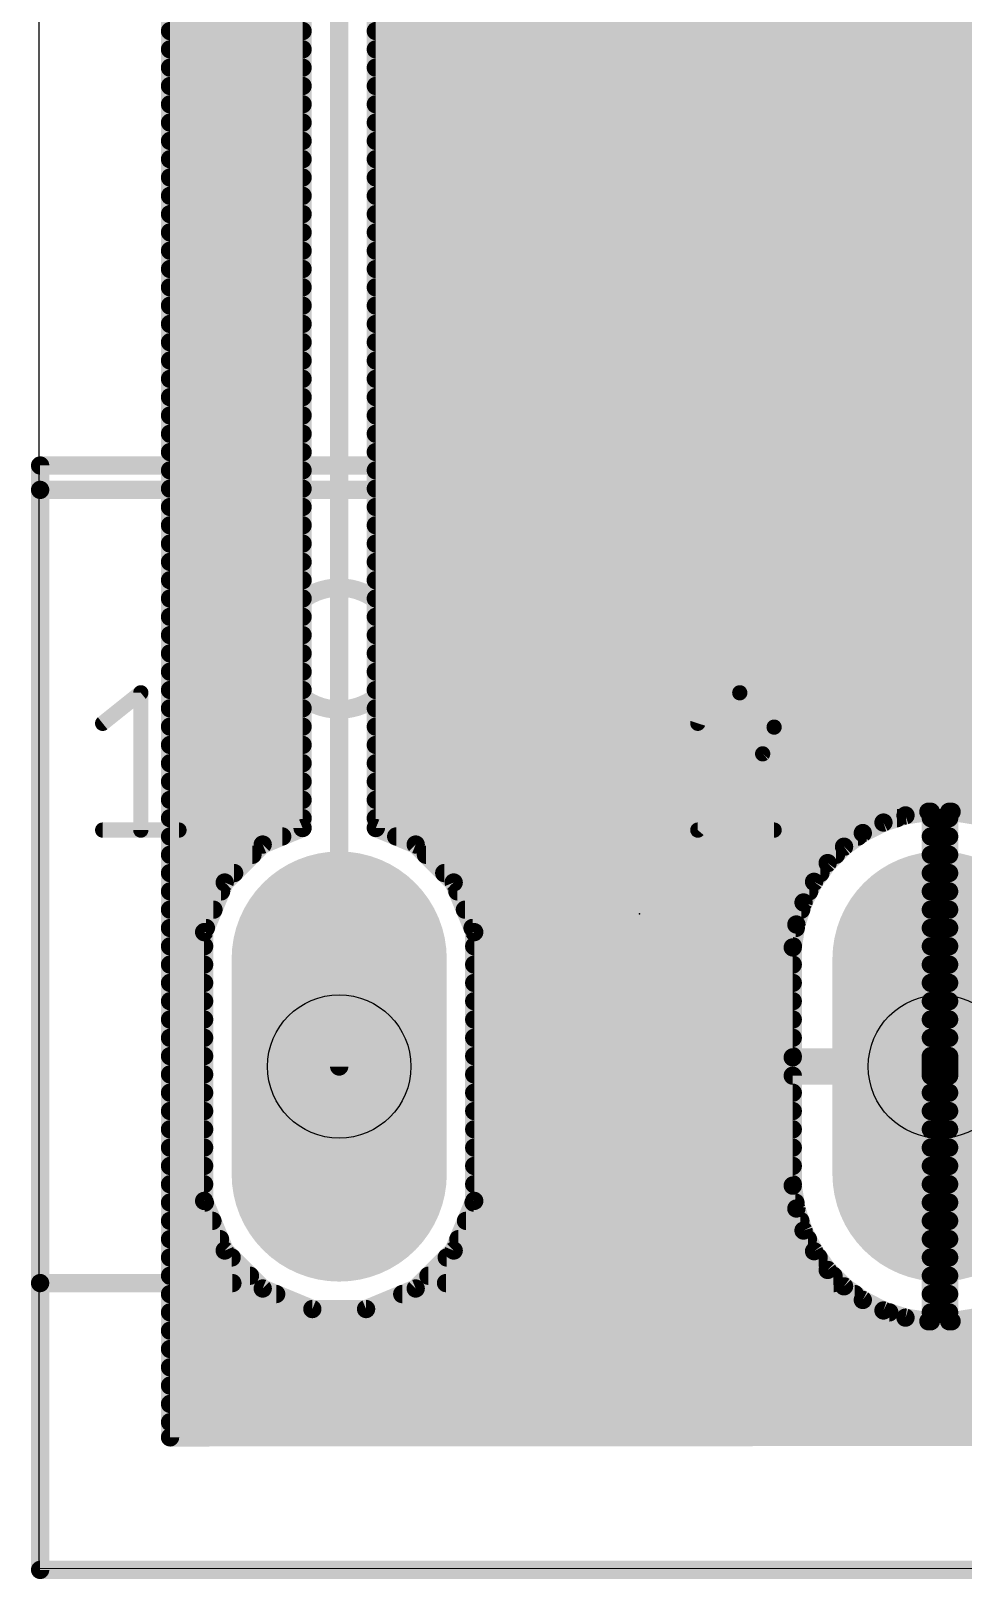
# Model space of a CAD drawing. Extents: x -0.1 to 57, y -0.1 to 41.
# Drawn here: x -0.07 to 7.69, y -0.09 to 12.8 of the extents above; entities that cross this region are included whole.
import ezdxf

# ---------------------------------------------------------------- set-up
doc = ezdxf.new("R2010")
doc.units = 0
for name, color, linetype in [('16', 175, 'CONTINUOUS'), ('17', 82, 'CONTINUOUS'), ('20', 30, 'CONTINUOUS'), ('21', 253, 'CONTINUOUS'), ('23', 7, 'CONTINUOUS'), ('44', 253, 'CONTINUOUS')]:
    doc.layers.add(name, color=color, linetype=linetype)

# ---------------------------------------------------------------- blocks, each defined once
blk = doc.blocks.new('LONGP100')
at = {"const_width": 1}
blk.add_lwpolyline([(-0.5, 0), (0.5, 0)], dxfattribs=at)
at = {"const_width": 0.5}
for points in [[(-0.5, 0.25, 1), (-0.5, -0.25)], [(0.5, -0.25, 1), (0.5, 0.25)]]:
    blk.add_lwpolyline(points, format="xyb", dxfattribs=at)

msp = doc.modelspace()

# ---------------------------------------------------------------- linework, layer by layer
at = {"layer": '16', "const_width": 0.1524}
for points in [[(1.0922, 1.0929), (1.0922, 39.9078)], [(2.1952, 26.1212), (2.1952, 6.1663)], [(2.5, 4.1806), (2.5, 25.995)], [(2.8048, 6.1663), (2.8048, 25.8687)], [(1.0922, 12.8016), (2.1952, 12.8016)], [(2.8048, 12.8016), (37.3552, 12.8016)], [(1.0922, 12.6492), (2.1952, 12.6492)], [(2.8048, 12.6492), (12.1534, 12.6492)], [(1.0922, 12.4968), (2.1952, 12.4968)], [(2.8048, 12.4968), (9.4162, 12.4968)], [(1.0922, 12.3444), (2.1952, 12.3444)], [(2.8048, 12.3444), (9.1468, 12.3444)], [(1.0922, 12.192), (2.1952, 12.192)], [(2.8048, 12.192), (8.9944, 12.192)], [(1.0922, 12.0396), (2.1952, 12.0396)], [(2.8048, 12.0396), (8.9148, 12.0396)], [(1.0922, 11.8872), (2.1952, 11.8872)], [(2.8048, 11.8872), (8.8517, 11.8872)], [(1.0922, 11.7348), (2.1952, 11.7348)], [(2.8048, 11.7348), (8.831, 11.7348)], [(1.0922, 11.5824), (2.1952, 11.5824)], [(2.8048, 11.5824), (8.831, 11.5824)], [(1.0922, 11.43), (2.1952, 11.43)], [(2.8048, 11.43), (8.831, 11.43)], [(1.0922, 11.2776), (2.1952, 11.2776)], [(2.8048, 11.2776), (8.831, 11.2776)], [(1.0922, 11.1252), (2.1952, 11.1252)], [(2.8048, 11.1252), (8.831, 11.1252)], [(1.0922, 10.9728), (2.1952, 10.9728)], [(2.8048, 10.9728), (8.831, 10.9728)], [(1.0922, 10.8204), (2.1952, 10.8204)], [(2.8048, 10.8204), (8.831, 10.8204)], [(1.0922, 10.668), (2.1952, 10.668)], [(2.8048, 10.668), (8.831, 10.668)], [(1.0922, 10.5156), (2.1952, 10.5156)], [(2.8048, 10.5156), (8.831, 10.5156)], [(1.0922, 10.3632), (2.1952, 10.3632)], [(2.8048, 10.3632), (8.831, 10.3632)], [(1.0922, 10.2108), (2.1952, 10.2108)], [(2.8048, 10.2108), (8.831, 10.2108)], [(1.0922, 10.0584), (2.1952, 10.0584)], [(2.8048, 10.0584), (8.8742, 10.0584)], [(1.0922, 9.906), (2.1952, 9.906)], [(2.8048, 9.906), (8.9374, 9.906)], [(1.0922, 9.7536), (2.1952, 9.7536)], [(2.8048, 9.7536), (9.0488, 9.7536)], [(1.0922, 9.6012), (2.1952, 9.6012)], [(2.8048, 9.6012), (9.2012, 9.6012)], [(1.0922, 9.4488), (2.1952, 9.4488)], [(2.8048, 9.4488), (11.822, 9.4488)], [(1.0922, 9.2964), (2.1952, 9.2964)], [(2.8048, 9.2964), (17.0352, 9.2964)], [(1.0922, 9.144), (2.1952, 9.144)], [(2.8048, 9.144), (17.0352, 9.144)], [(1.0922, 8.9916), (2.1952, 8.9916)], [(2.8048, 8.9916), (17.0352, 8.9916)], [(1.0922, 8.8392), (2.1952, 8.8392)], [(2.8048, 8.8392), (17.0352, 8.8392)], [(1.0922, 8.6868), (2.1952, 8.6868)], [(2.8048, 8.6868), (17.0352, 8.6868)], [(1.0922, 8.5344), (2.1952, 8.5344)], [(2.8048, 8.5344), (17.0352, 8.5344)], [(1.0922, 8.382), (2.1952, 8.382)], [(2.8048, 8.382), (17.0352, 8.382)], [(1.0922, 8.2296), (2.1952, 8.2296)], [(2.8048, 8.2296), (17.0352, 8.2296)], [(1.0922, 8.0772), (2.1952, 8.0772)], [(2.8048, 8.0772), (17.0352, 8.0772)], [(1.0922, 7.9248), (2.1952, 7.9248)], [(2.8048, 7.9248), (17.0352, 7.9248)], [(1.0922, 7.7724), (2.1952, 7.7724)], [(2.8048, 7.7724), (17.0352, 7.7724)], [(1.0922, 7.62), (2.1952, 7.62)], [(2.8048, 7.62), (17.0352, 7.62)], [(1.0922, 7.4676), (2.1952, 7.4676)], [(2.8048, 7.4676), (17.0352, 7.4676)], [(1.0922, 7.3152), (2.1952, 7.3152)], [(2.8048, 7.3152), (17.0352, 7.3152)], [(1.0922, 7.1628), (2.1952, 7.1628)], [(2.8048, 7.1628), (17.0352, 7.1628)], [(1.0922, 7.0104), (2.1952, 7.0104)], [(2.8048, 7.0104), (17.0352, 7.0104)], [(1.0922, 6.858), (2.1952, 6.858)], [(2.8048, 6.858), (17.0352, 6.858)], [(1.0922, 6.7056), (2.1952, 6.7056)], [(2.8048, 6.7056), (17.0352, 6.7056)], [(1.0922, 6.5532), (2.1952, 6.5532)], [(2.8048, 6.5532), (17.0352, 6.5532)], [(1.0922, 6.4008), (2.1952, 6.4008)], [(2.8048, 6.4008), (17.0352, 6.4008)], [(1.0922, 6.2484), (2.1952, 6.2484)], [(2.8048, 6.2484), (7.1425, 6.2484)], [(7.213, 6.2713), (7.0296, 6.2117)], [(7.4035, 6.3015), (7.213, 6.2713)], [(7.4238, 6.3015), (7.4035, 6.3015)], [(7.4238, 4.2568), (7.4238, 6.3015)], [(7.4238, 6.2484), (7.5762, 6.2484)], [(7.5965, 6.3015), (7.5762, 6.3015)], [(7.5762, 6.3015), (7.5762, 4.2568)], [(7.787, 6.2713), (7.5965, 6.3015)], [(2.1952, 6.1663), (1.8633, 6.0288)], [(3.1367, 6.0288), (2.8048, 6.1663)], [(6.8577, 6.1241), (6.7016, 6.0107)], [(7.0296, 6.2117), (6.8577, 6.1241)], [(1.0922, 6.096), (2.0256, 6.096)], [(1.8633, 6.0288), (1.5472, 5.7126)], [(2.9744, 6.096), (6.819, 6.096)], [(3.4528, 5.7126), (3.1367, 6.0288)], [(6.7016, 6.0107), (6.5652, 5.8743)], [(7.4238, 6.096), (7.5762, 6.096)], [(1.0922, 5.9436), (1.7781, 5.9436)], [(3.2219, 5.9436), (6.6345, 5.9436)], [(6.5652, 5.8743), (6.4518, 5.7183)], [(7.4238, 5.9436), (7.5762, 5.9436)], [(1.0922, 5.7912), (1.6257, 5.7912)], [(3.3743, 5.7912), (6.5048, 5.7912)], [(7.4238, 5.7912), (7.5762, 5.7912)], [(1.0922, 5.6388), (1.5166, 5.6388)], [(1.5472, 5.7126), (1.376, 5.2995)], [(3.6239, 5.2995), (3.4528, 5.7126)], [(3.4834, 5.6388), (6.4113, 5.6388)], [(6.4518, 5.7183), (6.3642, 5.5464)], [(7.4238, 5.6388), (7.5762, 5.6388)], [(1.0922, 5.4864), (1.4535, 5.4864)], [(3.5465, 5.4864), (6.3447, 5.4864)], [(6.3642, 5.5464), (6.3046, 5.3629)], [(7.4238, 5.4864), (7.5762, 5.4864)], [(6.3046, 5.3629), (6.2744, 5.1724)], [(1.0922, 5.334), (1.3903, 5.334)], [(1.376, 5.2995), (1.376, 3.0617)], [(3.6097, 5.334), (6.3, 5.334)], [(3.6239, 3.0617), (3.6239, 5.2995)], [(7.4238, 5.334), (7.5762, 5.334)], [(1.0922, 5.1816), (1.376, 5.1816)], [(3.6239, 5.1816), (6.2759, 5.1816)], [(6.2744, 5.1724), (6.2744, 4.2568)], [(7.4238, 5.1816), (7.5762, 5.1816)], [(1.0922, 5.0292), (1.376, 5.0292)], [(3.6239, 5.0292), (6.2744, 5.0292)], [(7.4238, 5.0292), (7.5762, 5.0292)], [(1.0922, 4.8768), (1.376, 4.8768)], [(3.6239, 4.8768), (6.2744, 4.8768)], [(7.4238, 4.8768), (7.5762, 4.8768)], [(1.0922, 4.7244), (1.376, 4.7244)], [(3.6239, 4.7244), (6.2744, 4.7244)], [(7.4238, 4.7244), (7.5762, 4.7244)], [(1.0922, 4.572), (1.376, 4.572)], [(3.6239, 4.572), (6.2744, 4.572)], [(7.4238, 4.572), (7.5762, 4.572)], [(1.0922, 4.4196), (1.376, 4.4196)], [(3.6239, 4.4196), (6.2744, 4.4196)], [(7.4238, 4.4196), (7.5762, 4.4196)], [(1.0922, 4.2672), (1.376, 4.2672)], [(3.6239, 4.2672), (6.2744, 4.2672)], [(6.2744, 4.2568), (7.4238, 4.2568)], [(7.4238, 4.2672), (7.5762, 4.2672)], [(7.5762, 4.2568), (7.4238, 4.2568)], [(7.4238, 4.2568), (7.4238, 4.1044)], [(7.5762, 4.1044), (7.5762, 4.2568)], [(7.5762, 4.2568), (8.7255, 4.2568)], [(1.0922, 4.1148), (1.376, 4.1148)], [(3.6239, 4.1148), (7.4238, 4.1148)], [(7.4238, 4.1044), (6.2744, 4.1044)], [(6.2744, 4.1044), (6.2744, 3.1888)], [(7.4238, 2.0597), (7.4238, 4.1044)], [(7.4238, 4.1044), (7.5762, 4.1044)], [(7.5762, 4.1148), (10.0689, 4.1148)], [(7.5762, 4.1044), (7.5762, 2.0597)], [(8.7255, 4.1044), (7.5762, 4.1044)], [(1.0922, 3.9624), (1.376, 3.9624)], [(3.6239, 3.9624), (6.2744, 3.9624)], [(7.4238, 3.9624), (7.5762, 3.9624)], [(1.0922, 3.81), (1.376, 3.81)], [(3.6239, 3.81), (6.2744, 3.81)], [(7.4238, 3.81), (7.5762, 3.81)], [(1.0922, 3.6576), (1.376, 3.6576)], [(3.6239, 3.6576), (6.2744, 3.6576)], [(7.4238, 3.6576), (7.5762, 3.6576)], [(1.0922, 3.5052), (1.376, 3.5052)], [(3.6239, 3.5052), (6.2744, 3.5052)], [(7.4238, 3.5052), (7.5762, 3.5052)], [(1.0922, 3.3528), (1.376, 3.3528)], [(3.6239, 3.3528), (6.2744, 3.3528)], [(7.4238, 3.3528), (7.5762, 3.3528)], [(1.0922, 3.2004), (1.376, 3.2004)], [(3.6239, 3.2004), (6.2744, 3.2004)], [(6.2744, 3.1888), (6.3046, 2.9983)], [(7.4238, 3.2004), (7.5762, 3.2004)], [(1.0922, 3.048), (1.3817, 3.048)], [(1.376, 3.0617), (1.5472, 2.6486)], [(3.4528, 2.6486), (3.6239, 3.0617)], [(3.6183, 3.048), (6.2968, 3.048)], [(7.4238, 3.048), (7.5762, 3.048)], [(1.0922, 2.8956), (1.4448, 2.8956)], [(3.5552, 2.8956), (6.338, 2.8956)], [(6.3046, 2.9983), (6.3642, 2.8148)], [(7.4238, 2.8956), (7.5762, 2.8956)], [(6.3642, 2.8148), (6.4518, 2.6429)], [(1.0922, 2.7432), (1.508, 2.7432)], [(1.5472, 2.6486), (1.8633, 2.3324)], [(3.1367, 2.3324), (3.4528, 2.6486)], [(3.492, 2.7432), (6.4007, 2.7432)], [(6.4518, 2.6429), (6.5652, 2.4869)], [(7.4238, 2.7432), (7.5762, 2.7432)], [(1.0922, 2.5908), (1.6049, 2.5908)], [(3.3951, 2.5908), (6.4897, 2.5908)], [(7.4238, 2.5908), (7.5762, 2.5908)], [(1.0922, 2.4384), (1.7573, 2.4384)], [(3.2427, 2.4384), (6.6137, 2.4384)], [(6.5652, 2.4869), (6.7016, 2.3505)], [(7.4238, 2.4384), (7.5762, 2.4384)], [(1.0922, 2.286), (1.9754, 2.286)], [(1.8633, 2.3324), (2.2764, 2.1613)], [(2.7236, 2.1613), (3.1367, 2.3324)], [(3.0246, 2.286), (6.7903, 2.286)], [(6.7016, 2.3505), (6.8577, 2.2371)], [(7.4238, 2.286), (7.5762, 2.286)], [(1.0922, 2.1336), (7.0784, 2.1336)], [(2.2764, 2.1613), (2.7236, 2.1613)], [(6.8577, 2.2371), (7.0296, 2.1495)], [(7.0296, 2.1495), (7.213, 2.0899)], [(7.4238, 2.1336), (7.5762, 2.1336)], [(7.213, 2.0899), (7.4035, 2.0597)], [(7.4035, 2.0597), (7.4238, 2.0597)], [(7.5762, 2.0597), (7.5965, 2.0597)], [(7.5965, 2.0597), (7.787, 2.0899)], [(1.0922, 1.9812), (55.8411, 1.9812)], [(1.0922, 1.8288), (55.8409, 1.8288)], [(1.0922, 1.6764), (55.8406, 1.6764)], [(1.0922, 1.524), (55.8403, 1.524)], [(1.0922, 1.3716), (55.8401, 1.3716)], [(1.0922, 1.2192), (55.8398, 1.2192)], [(55.8397, 1.1265), (1.0922, 1.0929)]]:
    msp.add_lwpolyline(points, dxfattribs=at)
at = {"layer": '16', "const_width": 0.0762}
for points in [[(1.0922, 12.8397, 1), (1.0922, 12.7635)], [(2.1952, 12.7635, 1), (2.1952, 12.8397)], [(2.8048, 12.8397, 1), (2.8048, 12.7635)], [(1.0922, 12.6873, 1), (1.0922, 12.6111)], [(2.1952, 12.6111, 1), (2.1952, 12.6873)], [(2.8048, 12.6873, 1), (2.8048, 12.6111)], [(1.0922, 12.5349, 1), (1.0922, 12.4587)], [(2.1952, 12.4587, 1), (2.1952, 12.5349)], [(2.8048, 12.5349, 1), (2.8048, 12.4587)], [(1.0922, 12.3825, 1), (1.0922, 12.3063)], [(2.1952, 12.3063, 1), (2.1952, 12.3825)], [(2.8048, 12.3825, 1), (2.8048, 12.3063)], [(1.0922, 12.2301, 1), (1.0922, 12.1539)], [(2.1952, 12.1539, 1), (2.1952, 12.2301)], [(2.8048, 12.2301, 1), (2.8048, 12.1539)], [(1.0922, 12.0777, 1), (1.0922, 12.0015)], [(2.1952, 12.0015, 1), (2.1952, 12.0777)], [(2.8048, 12.0777, 1), (2.8048, 12.0015)], [(1.0922, 11.9253, 1), (1.0922, 11.8491)], [(2.1952, 11.8491, 1), (2.1952, 11.9253)], [(2.8048, 11.9253, 1), (2.8048, 11.8491)], [(1.0922, 11.7729, 1), (1.0922, 11.6967)], [(2.1952, 11.6967, 1), (2.1952, 11.7729)], [(2.8048, 11.7729, 1), (2.8048, 11.6967)], [(1.0922, 11.6205, 1), (1.0922, 11.5443)], [(2.1952, 11.5443, 1), (2.1952, 11.6205)], [(2.8048, 11.6205, 1), (2.8048, 11.5443)], [(1.0922, 11.4681, 1), (1.0922, 11.3919)], [(2.1952, 11.3919, 1), (2.1952, 11.4681)], [(2.8048, 11.4681, 1), (2.8048, 11.3919)], [(1.0922, 11.3157, 1), (1.0922, 11.2395)], [(2.1952, 11.2395, 1), (2.1952, 11.3157)], [(2.8048, 11.3157, 1), (2.8048, 11.2395)], [(1.0922, 11.1633, 1), (1.0922, 11.0871)], [(2.1952, 11.0871, 1), (2.1952, 11.1633)], [(2.8048, 11.1633, 1), (2.8048, 11.0871)], [(1.0922, 11.0109, 1), (1.0922, 10.9347)], [(2.1952, 10.9347, 1), (2.1952, 11.0109)], [(2.8048, 11.0109, 1), (2.8048, 10.9347)], [(1.0922, 10.8585, 1), (1.0922, 10.7823)], [(2.1952, 10.7823, 1), (2.1952, 10.8585)], [(2.8048, 10.8585, 1), (2.8048, 10.7823)], [(1.0922, 10.7061, 1), (1.0922, 10.6299)], [(2.1952, 10.6299, 1), (2.1952, 10.7061)], [(2.8048, 10.7061, 1), (2.8048, 10.6299)], [(1.0922, 10.5537, 1), (1.0922, 10.4775)], [(2.1952, 10.4775, 1), (2.1952, 10.5537)], [(2.8048, 10.5537, 1), (2.8048, 10.4775)], [(1.0922, 10.4013, 1), (1.0922, 10.3251)], [(2.1952, 10.3251, 1), (2.1952, 10.4013)], [(2.8048, 10.4013, 1), (2.8048, 10.3251)], [(1.0922, 10.2489, 1), (1.0922, 10.1727)], [(2.1952, 10.1727, 1), (2.1952, 10.2489)], [(2.8048, 10.2489, 1), (2.8048, 10.1727)], [(1.0922, 10.0965, 1), (1.0922, 10.0203)], [(2.1952, 10.0203, 1), (2.1952, 10.0965)], [(2.8048, 10.0965, 1), (2.8048, 10.0203)], [(1.0922, 9.9441, 1), (1.0922, 9.8679)], [(2.1952, 9.8679, 1), (2.1952, 9.9441)], [(2.8048, 9.9441, 1), (2.8048, 9.8679)], [(1.0922, 9.7917, 1), (1.0922, 9.7155)], [(2.1952, 9.7155, 1), (2.1952, 9.7917)], [(2.8048, 9.7917, 1), (2.8048, 9.7155)], [(1.0922, 9.6393, 1), (1.0922, 9.5631)], [(2.1952, 9.5631, 1), (2.1952, 9.6393)], [(2.8048, 9.6393, 1), (2.8048, 9.5631)], [(1.0922, 9.4869, 1), (1.0922, 9.4107)], [(2.1952, 9.4107, 1), (2.1952, 9.4869)], [(2.8048, 9.4869, 1), (2.8048, 9.4107)], [(1.0922, 9.3345, 1), (1.0922, 9.2583)], [(2.1952, 9.2583, 1), (2.1952, 9.3345)], [(2.8048, 9.3345, 1), (2.8048, 9.2583)], [(1.0922, 9.1821, 1), (1.0922, 9.1059)], [(2.1952, 9.1059, 1), (2.1952, 9.1821)], [(2.8048, 9.1821, 1), (2.8048, 9.1059)], [(1.0922, 9.0297, 1), (1.0922, 8.9535)], [(2.1952, 8.9535, 1), (2.1952, 9.0297)], [(2.8048, 9.0297, 1), (2.8048, 8.9535)], [(1.0922, 8.8773, 1), (1.0922, 8.8011)], [(2.1952, 8.8011, 1), (2.1952, 8.8773)], [(2.8048, 8.8773, 1), (2.8048, 8.8011)], [(1.0922, 8.7249, 1), (1.0922, 8.6487)], [(2.1952, 8.6487, 1), (2.1952, 8.7249)], [(2.8048, 8.7249, 1), (2.8048, 8.6487)], [(1.0922, 8.5725, 1), (1.0922, 8.4963)], [(2.1952, 8.4963, 1), (2.1952, 8.5725)], [(2.8048, 8.5725, 1), (2.8048, 8.4963)], [(1.0922, 8.4201, 1), (1.0922, 8.3439)], [(2.1952, 8.3439, 1), (2.1952, 8.4201)], [(2.8048, 8.4201, 1), (2.8048, 8.3439)], [(1.0922, 8.2677, 1), (1.0922, 8.1915)], [(2.1952, 8.1915, 1), (2.1952, 8.2677)], [(2.8048, 8.2677, 1), (2.8048, 8.1915)], [(1.0922, 8.1153, 1), (1.0922, 8.0391)], [(2.1952, 8.0391, 1), (2.1952, 8.1153)], [(2.8048, 8.1153, 1), (2.8048, 8.0391)], [(1.0922, 7.9629, 1), (1.0922, 7.8867)], [(2.1952, 7.8867, 1), (2.1952, 7.9629)], [(2.8048, 7.9629, 1), (2.8048, 7.8867)], [(1.0922, 7.8105, 1), (1.0922, 7.7343)], [(2.1952, 7.7343, 1), (2.1952, 7.8105)], [(2.8048, 7.8105, 1), (2.8048, 7.7343)], [(1.0922, 7.6581, 1), (1.0922, 7.5819)], [(2.1952, 7.5819, 1), (2.1952, 7.6581)], [(2.8048, 7.6581, 1), (2.8048, 7.5819)], [(1.0922, 7.5057, 1), (1.0922, 7.4295)], [(2.1952, 7.4295, 1), (2.1952, 7.5057)], [(2.8048, 7.5057, 1), (2.8048, 7.4295)], [(1.0922, 7.3533, 1), (1.0922, 7.2771)], [(2.1952, 7.2771, 1), (2.1952, 7.3533)], [(2.8048, 7.3533, 1), (2.8048, 7.2771)], [(1.0922, 7.2009, 1), (1.0922, 7.1247)], [(2.1952, 7.1247, 1), (2.1952, 7.2009)], [(2.8048, 7.2009, 1), (2.8048, 7.1247)], [(1.0922, 7.0485, 1), (1.0922, 6.9723)], [(2.1952, 6.9723, 1), (2.1952, 7.0485)], [(2.8048, 7.0485, 1), (2.8048, 6.9723)], [(1.0922, 6.8961, 1), (1.0922, 6.8199)], [(2.1952, 6.8199, 1), (2.1952, 6.8961)], [(2.8048, 6.8961, 1), (2.8048, 6.8199)], [(1.0922, 6.7437, 1), (1.0922, 6.6675)], [(2.1952, 6.6675, 1), (2.1952, 6.7437)], [(2.8048, 6.7437, 1), (2.8048, 6.6675)], [(1.0922, 6.5913, 1), (1.0922, 6.5151)], [(2.1952, 6.5151, 1), (2.1952, 6.5913)], [(2.8048, 6.5913, 1), (2.8048, 6.5151)], [(1.0922, 6.4389, 1), (1.0922, 6.3627)], [(2.1952, 6.3627, 1), (2.1952, 6.4389)], [(2.8048, 6.4389, 1), (2.8048, 6.3627)], [(1.0922, 6.2865, 1), (1.0922, 6.2103)], [(2.1952, 6.2103, 1), (2.1952, 6.2865)], [(2.8048, 6.2865, 1), (2.8048, 6.2103)], [(7.1425, 6.2103, 1), (7.1425, 6.2865)], [(7.2071, 6.3089, 1), (7.219, 6.2337)], [(7.2248, 6.2351, 1), (7.2012, 6.3076)], [(7.4035, 6.3396, 1), (7.4035, 6.2634)], [(7.4619, 6.3015, 1), (7.3857, 6.3015)], [(7.4238, 6.2865, 1), (7.4238, 6.2103)], [(7.4095, 6.2639, 1), (7.3976, 6.3391)], [(7.4238, 6.2634, 1), (7.4238, 6.3396)], [(7.5762, 6.3396, 1), (7.5762, 6.2634)], [(7.6143, 6.3015, 1), (7.5381, 6.3015)], [(7.6024, 6.3391, 1), (7.5905, 6.2639)], [(7.5762, 6.2103, 1), (7.5762, 6.2865)], [(7.5965, 6.2634, 1), (7.5965, 6.3396)], [(2.1571, 6.1663, 1), (2.2333, 6.1663)], [(2.2098, 6.1311, 1), (2.1806, 6.2014)], [(2.8194, 6.2014, 1), (2.7902, 6.1311)], [(2.7667, 6.1663, 1), (2.8429, 6.1663)], [(6.8404, 6.1581, 1), (6.875, 6.0902)], [(6.8801, 6.0933, 1), (6.8353, 6.155)], [(7.0178, 6.2479, 1), (7.0413, 6.1755)], [(7.0468, 6.1778, 1), (7.0123, 6.2457)], [(1.0922, 6.1341, 1), (1.0922, 6.0579)], [(1.8488, 6.064, 1), (1.8779, 5.9936)], [(1.8903, 6.0018, 1), (1.8364, 6.0557)], [(2.0256, 6.0579, 1), (2.0256, 6.1341)], [(2.9744, 6.1341, 1), (2.9744, 6.0579)], [(3.1636, 6.0557, 1), (3.1097, 6.0018)], [(3.1221, 5.9936, 1), (3.1512, 6.064)], [(6.6792, 6.0416, 1), (6.724, 5.9799)], [(6.7285, 5.9838, 1), (6.6747, 6.0377)], [(6.819, 6.0579, 1), (6.819, 6.1341)], [(7.4238, 6.1341, 1), (7.4238, 6.0579)], [(7.5762, 6.0579, 1), (7.5762, 6.1341)], [(1.0922, 5.9817, 1), (1.0922, 5.9055)], [(1.7781, 5.9055, 1), (1.7781, 5.9817)], [(3.2219, 5.9817, 1), (3.2219, 5.9055)], [(6.5383, 5.9013, 1), (6.5921, 5.8474)], [(6.596, 5.8519, 1), (6.5344, 5.8967)], [(6.6345, 5.9055, 1), (6.6345, 5.9817)], [(7.4238, 5.9817, 1), (7.4238, 5.9055)], [(7.5762, 5.9055, 1), (7.5762, 5.9817)], [(1.0922, 5.8293, 1), (1.0922, 5.7531)], [(1.6257, 5.7531, 1), (1.6257, 5.8293)], [(3.3743, 5.8293, 1), (3.3743, 5.7531)], [(6.5048, 5.7531, 1), (6.5048, 5.8293)], [(7.4238, 5.8293, 1), (7.4238, 5.7531)], [(7.5762, 5.7531, 1), (7.5762, 5.8293)], [(1.0922, 5.6769, 1), (1.0922, 5.6007)], [(1.5202, 5.7396, 1), (1.5741, 5.6857)], [(1.5824, 5.698, 1), (1.512, 5.7272)], [(1.5166, 5.6007, 1), (1.5166, 5.6769)], [(3.488, 5.7272, 1), (3.4176, 5.698)], [(3.4259, 5.6857, 1), (3.4798, 5.7396)], [(3.4834, 5.6769, 1), (3.4834, 5.6007)], [(6.4113, 5.6007, 1), (6.4113, 5.6769)], [(6.421, 5.7407, 1), (6.4826, 5.6959)], [(6.4858, 5.701, 1), (6.4179, 5.7356)], [(7.4238, 5.6769, 1), (7.4238, 5.6007)], [(7.5762, 5.6007, 1), (7.5762, 5.6769)], [(1.0922, 5.5245, 1), (1.0922, 5.4483)], [(1.4535, 5.4483, 1), (1.4535, 5.5245)], [(3.5465, 5.5245, 1), (3.5465, 5.4483)], [(6.3303, 5.5637, 1), (6.3982, 5.5291)], [(6.4005, 5.5346, 1), (6.328, 5.5582)], [(6.3447, 5.4483, 1), (6.3447, 5.5245)], [(7.4238, 5.5245, 1), (7.4238, 5.4483)], [(7.5762, 5.4483, 1), (7.5762, 5.5245)], [(6.3423, 5.357, 1), (6.267, 5.3689)], [(1.0922, 5.3721, 1), (1.0922, 5.2959)], [(1.4142, 5.2995, 1), (1.3379, 5.2995)], [(1.3409, 5.3141, 1), (1.4112, 5.2849)], [(1.3903, 5.2959, 1), (1.3903, 5.3721)], [(3.6097, 5.3721, 1), (3.6097, 5.2959)], [(3.662, 5.2995, 1), (3.5858, 5.2995)], [(3.5887, 5.2849, 1), (3.6591, 5.3141)], [(6.2684, 5.3747, 1), (6.3409, 5.3512)], [(6.3, 5.2959, 1), (6.3, 5.3721)], [(7.4238, 5.3721, 1), (7.4238, 5.2959)], [(7.5762, 5.2959, 1), (7.5762, 5.3721)], [(1.0922, 5.2197, 1), (1.0922, 5.1435)], [(1.376, 5.1435, 1), (1.376, 5.2197)], [(3.6239, 5.2197, 1), (3.6239, 5.1435)], [(6.2368, 5.1784, 1), (6.3121, 5.1664)], [(6.3125, 5.1724, 1), (6.2364, 5.1724)], [(6.2759, 5.1435, 1), (6.2759, 5.2197)], [(7.4238, 5.2197, 1), (7.4238, 5.1435)], [(7.5762, 5.1435, 1), (7.5762, 5.2197)], [(1.0922, 5.0673, 1), (1.0922, 4.9911)], [(1.376, 4.9911, 1), (1.376, 5.0673)], [(3.6239, 5.0673, 1), (3.6239, 4.9911)], [(6.2744, 4.9911, 1), (6.2744, 5.0673)], [(7.4238, 5.0673, 1), (7.4238, 4.9911)], [(7.5762, 4.9911, 1), (7.5762, 5.0673)], [(1.0922, 4.9149, 1), (1.0922, 4.8387)], [(1.376, 4.8387, 1), (1.376, 4.9149)], [(3.6239, 4.9149, 1), (3.6239, 4.8387)], [(6.2744, 4.8387, 1), (6.2744, 4.9149)], [(7.4238, 4.9149, 1), (7.4238, 4.8387)], [(7.5762, 4.8387, 1), (7.5762, 4.9149)], [(1.0922, 4.7625, 1), (1.0922, 4.6863)], [(1.376, 4.6863, 1), (1.376, 4.7625)], [(3.6239, 4.7625, 1), (3.6239, 4.6863)], [(6.2744, 4.6863, 1), (6.2744, 4.7625)], [(7.4238, 4.7625, 1), (7.4238, 4.6863)], [(7.5762, 4.6863, 1), (7.5762, 4.7625)], [(1.0922, 4.6101, 1), (1.0922, 4.5339)], [(1.376, 4.5339, 1), (1.376, 4.6101)], [(3.6239, 4.6101, 1), (3.6239, 4.5339)], [(6.2744, 4.5339, 1), (6.2744, 4.6101)], [(7.4238, 4.6101, 1), (7.4238, 4.5339)], [(7.5762, 4.5339, 1), (7.5762, 4.6101)], [(1.0922, 4.4577, 1), (1.0922, 4.3815)], [(1.376, 4.3815, 1), (1.376, 4.4577)], [(3.6239, 4.4577, 1), (3.6239, 4.3815)], [(6.2744, 4.3815, 1), (6.2744, 4.4577)], [(7.4238, 4.4577, 1), (7.4238, 4.3815)], [(7.5762, 4.3815, 1), (7.5762, 4.4577)], [(1.0922, 4.3053, 1), (1.0922, 4.2291)], [(1.376, 4.2291, 1), (1.376, 4.3053)], [(3.6239, 4.3053, 1), (3.6239, 4.2291)], [(6.2744, 4.2949, 1), (6.2744, 4.2187)], [(6.2363, 4.2568, 1), (6.3125, 4.2568)], [(6.2744, 4.2291, 1), (6.2744, 4.3053)], [(7.4238, 4.3053, 1), (7.4238, 4.2291)], [(7.4238, 4.2949, 1), (7.4238, 4.2187)], [(7.4619, 4.2568, 1), (7.3857, 4.2568)], [(7.3857, 4.2568, 1), (7.4619, 4.2568)], [(7.4238, 4.2187, 1), (7.4238, 4.2949)], [(7.6143, 4.2568, 1), (7.5381, 4.2568)], [(7.5762, 4.2949, 1), (7.5762, 4.2187)], [(7.5381, 4.2568, 1), (7.6143, 4.2568)], [(7.5762, 4.2291, 1), (7.5762, 4.3053)], [(7.5762, 4.2187, 1), (7.5762, 4.2949)], [(1.0922, 4.1529, 1), (1.0922, 4.0767)], [(1.376, 4.0767, 1), (1.376, 4.1529)], [(2.4619, 4.1806, 1), (2.5381, 4.1806)], [(3.6239, 4.1529, 1), (3.6239, 4.0767)], [(6.2744, 4.1425, 1), (6.2744, 4.0663)], [(6.3125, 4.1044, 1), (6.2363, 4.1044)], [(7.4619, 4.1044, 1), (7.3857, 4.1044)], [(7.4238, 4.1425, 1), (7.4238, 4.0663)], [(7.3857, 4.1044, 1), (7.4619, 4.1044)], [(7.4238, 4.0767, 1), (7.4238, 4.1529)], [(7.4238, 4.0663, 1), (7.4238, 4.1425)], [(7.5762, 4.1529, 1), (7.5762, 4.0767)], [(7.6143, 4.1044, 1), (7.5381, 4.1044)], [(7.5762, 4.1425, 1), (7.5762, 4.0663)], [(7.5381, 4.1044, 1), (7.6143, 4.1044)], [(7.5762, 4.0663, 1), (7.5762, 4.1425)], [(1.0922, 4.0005, 1), (1.0922, 3.9243)], [(1.376, 3.9243, 1), (1.376, 4.0005)], [(3.6239, 4.0005, 1), (3.6239, 3.9243)], [(6.2744, 3.9243, 1), (6.2744, 4.0005)], [(7.4238, 4.0005, 1), (7.4238, 3.9243)], [(7.5762, 3.9243, 1), (7.5762, 4.0005)], [(1.0922, 3.8481, 1), (1.0922, 3.7719)], [(1.376, 3.7719, 1), (1.376, 3.8481)], [(3.6239, 3.8481, 1), (3.6239, 3.7719)], [(6.2744, 3.7719, 1), (6.2744, 3.8481)], [(7.4238, 3.8481, 1), (7.4238, 3.7719)], [(7.5762, 3.7719, 1), (7.5762, 3.8481)], [(1.0922, 3.6957, 1), (1.0922, 3.6195)], [(1.376, 3.6195, 1), (1.376, 3.6957)], [(3.6239, 3.6957, 1), (3.6239, 3.6195)], [(6.2744, 3.6195, 1), (6.2744, 3.6957)], [(7.4238, 3.6957, 1), (7.4238, 3.6195)], [(7.5762, 3.6195, 1), (7.5762, 3.6957)], [(1.0922, 3.5433, 1), (1.0922, 3.4671)], [(1.376, 3.4671, 1), (1.376, 3.5433)], [(3.6239, 3.5433, 1), (3.6239, 3.4671)], [(6.2744, 3.4671, 1), (6.2744, 3.5433)], [(7.4238, 3.5433, 1), (7.4238, 3.4671)], [(7.5762, 3.4671, 1), (7.5762, 3.5433)], [(1.0922, 3.3909, 1), (1.0922, 3.3147)], [(1.376, 3.3147, 1), (1.376, 3.3909)], [(3.6239, 3.3909, 1), (3.6239, 3.3147)], [(6.2744, 3.3147, 1), (6.2744, 3.3909)], [(7.4238, 3.3909, 1), (7.4238, 3.3147)], [(7.5762, 3.3147, 1), (7.5762, 3.3909)], [(1.0922, 3.2385, 1), (1.0922, 3.1623)], [(1.376, 3.1623, 1), (1.376, 3.2385)], [(3.6239, 3.2385, 1), (3.6239, 3.1623)], [(6.3121, 3.1948, 1), (6.2368, 3.1828)], [(6.2363, 3.1888, 1), (6.3125, 3.1888)], [(6.2744, 3.1623, 1), (6.2744, 3.2385)], [(7.4238, 3.2385, 1), (7.4238, 3.1623)], [(7.5762, 3.1623, 1), (7.5762, 3.2385)], [(1.0922, 3.0861, 1), (1.0922, 3.0099)], [(1.3379, 3.0617, 1), (1.4142, 3.0617)], [(1.4112, 3.0763, 1), (1.3409, 3.0471)], [(1.3817, 3.0099, 1), (1.3817, 3.0861)], [(3.6183, 3.0861, 1), (3.6183, 3.0099)], [(3.5858, 3.0617, 1), (3.662, 3.0617)], [(3.6591, 3.0471, 1), (3.5887, 3.0763)], [(6.2968, 3.0099, 1), (6.2968, 3.0861)], [(7.4238, 3.0861, 1), (7.4238, 3.0099)], [(7.5762, 3.0099, 1), (7.5762, 3.0861)], [(1.0922, 2.9337, 1), (1.0922, 2.8575)], [(1.4448, 2.8575, 1), (1.4448, 2.9337)], [(3.5552, 2.9337, 1), (3.5552, 2.8575)], [(6.3409, 3.01, 1), (6.2684, 2.9865)], [(6.267, 2.9923, 1), (6.3423, 3.0042)], [(6.338, 2.8575, 1), (6.338, 2.9337)], [(7.4238, 2.9337, 1), (7.4238, 2.8575)], [(7.5762, 2.8575, 1), (7.5762, 2.9337)], [(6.3982, 2.8321, 1), (6.3303, 2.7975)], [(6.328, 2.803, 1), (6.4005, 2.8266)], [(1.0922, 2.7813, 1), (1.0922, 2.7051)], [(1.508, 2.7051, 1), (1.508, 2.7813)], [(1.5741, 2.6755, 1), (1.5202, 2.6216)], [(3.4798, 2.6216, 1), (3.4259, 2.6755)], [(3.492, 2.7813, 1), (3.492, 2.7051)], [(6.4007, 2.7051, 1), (6.4007, 2.7813)], [(6.4826, 2.6653, 1), (6.421, 2.6205)], [(7.4238, 2.7813, 1), (7.4238, 2.7051)], [(7.5762, 2.7051, 1), (7.5762, 2.7813)], [(1.0922, 2.6289, 1), (1.0922, 2.5527)], [(1.512, 2.634, 1), (1.5824, 2.6632)], [(1.6049, 2.5527, 1), (1.6049, 2.6289)], [(3.3951, 2.6289, 1), (3.3951, 2.5527)], [(3.4176, 2.6632, 1), (3.488, 2.634)], [(6.4179, 2.6256, 1), (6.4858, 2.6602)], [(6.4897, 2.5527, 1), (6.4897, 2.6289)], [(7.4238, 2.6289, 1), (7.4238, 2.5527)], [(7.5762, 2.5527, 1), (7.5762, 2.6289)], [(1.0922, 2.4765, 1), (1.0922, 2.4003)], [(1.7573, 2.4003, 1), (1.7573, 2.4765)], [(3.2427, 2.4765, 1), (3.2427, 2.4003)], [(6.5921, 2.5138, 1), (6.5383, 2.4599)], [(6.5344, 2.4645, 1), (6.596, 2.5093)], [(6.6137, 2.4003, 1), (6.6137, 2.4765)], [(7.4238, 2.4765, 1), (7.4238, 2.4003)], [(7.5762, 2.4003, 1), (7.5762, 2.4765)], [(1.0922, 2.3241, 1), (1.0922, 2.2479)], [(1.8779, 2.3676, 1), (1.8488, 2.2972)], [(1.8364, 2.3055, 1), (1.8903, 2.3594)], [(1.9754, 2.2479, 1), (1.9754, 2.3241)], [(3.0246, 2.3241, 1), (3.0246, 2.2479)], [(3.1097, 2.3594, 1), (3.1636, 2.3055)], [(3.1512, 2.2972, 1), (3.1221, 2.3676)], [(6.724, 2.3813, 1), (6.6792, 2.3196)], [(6.6747, 2.3235, 1), (6.7285, 2.3774)], [(6.7903, 2.2479, 1), (6.7903, 2.3241)], [(7.4238, 2.3241, 1), (7.4238, 2.2479)], [(7.5762, 2.2479, 1), (7.5762, 2.3241)], [(1.0922, 2.1717, 1), (1.0922, 2.0955)], [(2.2764, 2.1994, 1), (2.2764, 2.1232)], [(2.2619, 2.1261, 1), (2.291, 2.1965)], [(2.709, 2.1965, 1), (2.7381, 2.1261)], [(2.7236, 2.1232, 1), (2.7236, 2.1994)], [(6.875, 2.271, 1), (6.8404, 2.2031)], [(6.8353, 2.2062, 1), (6.8801, 2.2679)], [(7.0413, 2.1857, 1), (7.0178, 2.1133)], [(7.0123, 2.1155, 1), (7.0468, 2.1834)], [(7.0784, 2.0955, 1), (7.0784, 2.1717)], [(7.4238, 2.1717, 1), (7.4238, 2.0955)], [(7.5762, 2.0955, 1), (7.5762, 2.1717)], [(7.219, 2.1275, 1), (7.2071, 2.0522)], [(7.2012, 2.0536, 1), (7.2248, 2.1261)], [(7.4035, 2.0978, 1), (7.4035, 2.0216)], [(7.3857, 2.0597, 1), (7.4619, 2.0597)], [(7.3976, 2.0221, 1), (7.4095, 2.0973)], [(7.4238, 2.0216, 1), (7.4238, 2.0978)], [(7.5762, 2.0978, 1), (7.5762, 2.0216)], [(7.5381, 2.0597, 1), (7.6143, 2.0597)], [(7.5905, 2.0973, 1), (7.6024, 2.0221)], [(7.5965, 2.0216, 1), (7.5965, 2.0978)], [(1.0922, 2.0193, 1), (1.0922, 1.9431)], [(1.0922, 1.8669, 1), (1.0922, 1.7907)], [(1.0922, 1.7145, 1), (1.0922, 1.6383)], [(1.0922, 1.5621, 1), (1.0922, 1.4859)], [(1.0922, 1.4097, 1), (1.0922, 1.3335)], [(1.0922, 1.2573, 1), (1.0922, 1.1811)], [(1.0922, 1.131, 1), (1.0922, 1.0548)], [(1.0541, 1.0929, 1), (1.1303, 1.0929)]]:
    msp.add_lwpolyline(points, format="xyb", dxfattribs=at)
at = {"layer": '20'}
for p, q in [((0, 41), (0, 0)), ((0, 0), (56.93, 0.035))]:
    msp.add_line(p, q, dxfattribs=at)
at = {"layer": '21'}
for points, const_width in [([(9.993, 9.1846), (0.011, 9.1846)], 0.1524), ([(0.011, 8.9816), (0.011, 9.1846)], 0.1524), ([(0.011, 2.3776), (0.011, 8.9816)], 0.1524), ([(0.011, 8.9816), (9.993, 8.9816)], 0.1524), ([(0.5315, 7.0381), (0.849, 7.2921)], 0.127), ([(0.849, 7.2921), (0.849, 6.1491)], 0.127), ([(6.0243, 6.7841), (5.4845, 6.1491)], 0.127), ([(0.5315, 6.1491), (1.1665, 6.1491)], 0.127), ([(5.4845, 6.1491), (6.1195, 6.1491)], 0.127), ([(0.011, -0.0104), (0.011, 2.3776)], 0.1524), ([(0.011, 2.3776), (1.611, 2.3776)], 0.1524), ([(3.389, 2.3776), (6.615, 2.3776)], 0.1524), ([(0.011, -0.0104), (9.993, -0.0104)], 0.1524)]:
    msp.add_lwpolyline(points, dxfattribs=dict(at, const_width=const_width))
for points, const_width in [([(0.011, 9.2227, 1), (0.011, 9.1465)], 0.0762), ([(0.0491, 9.1846, 1), (-0.0271, 9.1846)], 0.0762), ([(0.0491, 8.9816, 1), (-0.0271, 8.9816)], 0.0762), ([(0.011, 9.0197, 1), (0.011, 8.9435)], 0.0762), ([(-0.0271, 8.9816, 1), (0.0491, 8.9816)], 0.0762), ([(2.5, 7.1524, 1), (2.5, 8.1684, 1), (2.5, 7.1524)], 0.1524), ([(7.5038, 7.1524, 1), (7.5038, 8.1684, 1), (7.5038, 7.1524)], 0.1524), ([(0.8808, 7.2921, 1), (0.8173, 7.2921)], 0.0635), ([(0.8688, 7.2673, 1), (0.8292, 7.3169)], 0.0635), ([(5.8338, 7.2921, 0.3252), (5.4845, 7.0381)], 0.127), ([(6.1195, 7.0064, 0.4142), (5.8338, 7.2921)], 0.127), ([(5.8338, 7.3239, 1), (5.8338, 7.2604)], 0.0635), ([(5.8337, 7.2604, 1), (5.8338, 7.3239)], 0.0635), ([(0.5117, 7.0629, 1), (0.5513, 7.0133)], 0.0635), ([(5.4543, 7.0479, 1), (5.5147, 7.0283)], 0.0635), ([(6.0243, 6.7841, 0.2053), (6.1195, 7.0064)], 0.127), ([(6.1512, 7.0064, 1), (6.0878, 7.0063)], 0.0635), ([(6.0878, 7.0064, 1), (6.1513, 7.0064)], 0.0635), ([(6.0024, 6.8071, 1), (6.0461, 6.7611)], 0.0635), ([(6.0484, 6.7635, 1), (6.0001, 6.8047)], 0.0635), ([(0.5315, 6.1809, 1), (0.5315, 6.1174)], 0.0635), ([(1.1665, 6.1174, 1), (1.1665, 6.1809)], 0.0635), ([(5.4845, 6.1809, 1), (5.4845, 6.1174)], 0.0635), ([(5.4603, 6.1697, 1), (5.5087, 6.1285)], 0.0635), ([(6.1195, 6.1174, 1), (6.1195, 6.1809)], 0.0635), ([(0.8173, 6.1491, 1), (0.8808, 6.1491)], 0.0635), ([(0.0491, 2.3776, 1), (-0.0271, 2.3776)], 0.0762), ([(0.011, 2.4157, 1), (0.011, 2.3395)], 0.0762), ([(1.611, 2.3395, 1), (1.611, 2.4157)], 0.0762), ([(3.389, 2.4157, 1), (3.389, 2.3395)], 0.0762), ([(6.615, 2.3395, 1), (6.615, 2.4157)], 0.0762), ([(-0.0271, 2.3776, 1), (0.0491, 2.3776)], 0.0762), ([(0.011, 0.0277, 1), (0.011, -0.0485)], 0.0762), ([(-0.0271, -0.0104, 1), (0.0491, -0.0104)], 0.0762)]:
    msp.add_lwpolyline(points, format="xyb", dxfattribs=dict(at, const_width=const_width))
at = {"layer": '23'}
msp.add_point((5, 5.4506), dxfattribs=at)
at = {"layer": '44'}
for centre in [(2.5, 4.1806), (7.5, 4.1806)]:
    msp.add_circle(centre, 0.5969, dxfattribs=at)

# ---------------------------------------------------------------- block references
at = {"layer": '17', "xscale": 1.7907, "yscale": 1.7907, "rotation": 90}
for p in [(2.5, 4.1806), (2.5, 4.1806), (7.5, 4.1806), (7.5, 4.1806)]:
    msp.add_blockref('LONGP100', p, dxfattribs=at)

doc.saveas('drawing.dxf')
